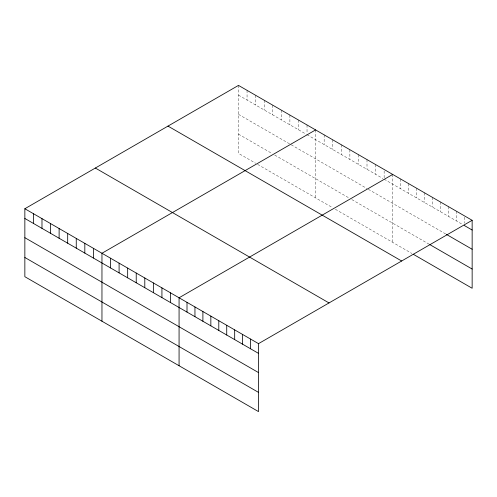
<?xml version="1.0" encoding="UTF-8"?>
<svg xmlns="http://www.w3.org/2000/svg" width="497" height="497" viewBox="0 0 497 497"><rect width="100%" height="100%" fill="white"/><g stroke="black" fill="none" stroke-linecap="round" stroke-linejoin="round"><path stroke-width="0.37" stroke-dasharray="2.48 1.86" d="M238.485 85.397L238.485 153.356L255.626 163.252M238.485 95.126L306.369 134.32M307.028 134.699L382.82 178.454M384.138 179.218L462.222 224.296M238.485 114.341L289.894 144.024M291.211 144.782L367.003 188.543M368.32 189.301L445.666 233.957M238.485 134.14L272.101 153.548M274.735 155.07L349.211 198.067M351.845 199.589L429.116 244.201M257.601 164.389L332.729 207.765M335.369 209.287L411.901 253.476M464.204 217.214L464.204 223.196M456.258 211.126L456.258 220.861M448.319 206.541L448.319 216.27M440.373 201.956L440.373 211.685M432.427 197.365L432.427 207.1M424.481 192.78L424.481 202.509M416.536 188.195L416.536 197.924M408.596 183.604L408.596 193.339M400.65 179.019L400.65 188.748M392.705 174.435L392.705 242.393M384.138 170.987L384.138 178.466M375.57 164.538L375.57 174.273M367.003 159.593L367.003 169.322M358.436 154.648L358.436 164.377M349.869 149.703L349.869 159.431M341.302 144.757L341.302 154.486M332.729 139.806L332.729 149.541M324.162 134.861L324.162 144.59M315.595 129.916L315.595 197.874M307.028 124.971L307.028 133.202M298.461 120.025L298.461 129.754M289.894 115.074L289.894 124.809M281.327 110.129L281.327 119.858M272.76 105.184L272.76 114.913M264.193 100.239L264.193 109.967M255.626 95.287L255.626 105.022M247.059 90.342L247.059 100.077"/><path stroke-width="0.75" d="M24.85 208.74L258.515 343.644L258.515 411.603L24.85 276.699L24.85 208.74L238.485 85.397L472.15 220.301L472.15 288.26L413.231 254.24M315.595 129.916L101.96 253.259L101.96 321.217M392.705 174.435L179.069 297.778L179.069 365.736M258.515 343.644L472.15 220.301M464.204 225.445L472.15 230.03M446.331 234.342L472.15 249.245M429.781 244.58L472.15 269.045M167.986 126.101L401.651 261.006M95.349 168.036L329.014 302.94M24.85 218.469L258.515 353.373M24.85 237.684L258.515 372.588M24.85 257.483L258.515 392.388M250.569 339.06L250.569 348.788M242.623 334.469L242.623 344.204M234.677 329.884L234.677 339.613M226.731 325.299L226.731 335.028M218.792 320.708L218.792 330.443M210.846 316.123L210.846 325.852M202.9 311.538L202.9 321.267M194.954 306.947L194.954 316.682M187.009 302.362L187.009 312.091M170.502 292.832L170.502 302.561M161.929 287.881L161.929 297.616M153.362 282.936L153.362 292.671M144.795 277.991L144.795 287.72M136.228 273.046L136.228 282.774M127.661 268.1L127.661 277.829M119.094 263.149L119.094 272.884M110.527 258.204L110.527 267.933M93.393 248.314L93.393 258.042M84.825 243.368L84.825 253.097M76.258 238.417L76.258 248.152M67.685 233.472L67.685 243.201M59.118 228.527L59.118 238.256M50.551 223.582L50.551 233.31M41.984 218.63L41.984 228.365M33.417 213.685L33.417 223.42"/></g></svg>
